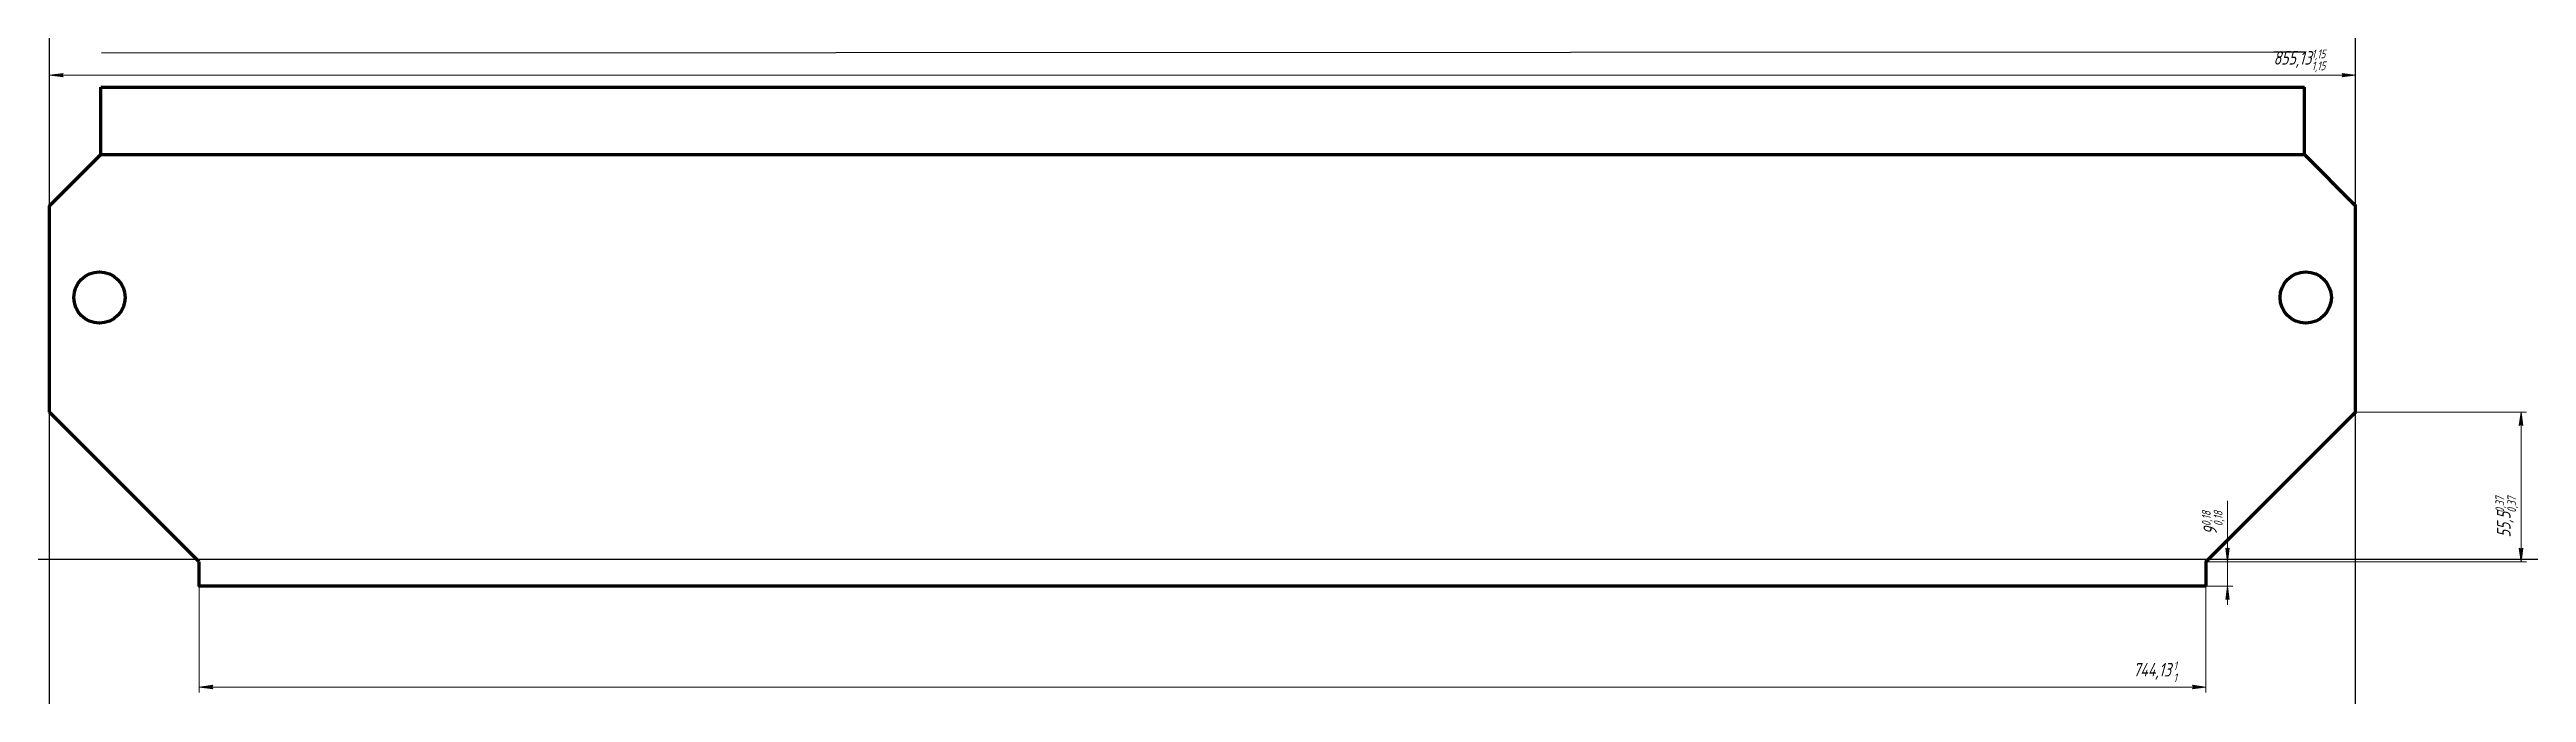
# Model space of a CAD drawing. Header units: millimetres. Extents: x -32 to 886, y -80 to 158.
import ezdxf

# ---------------------------------------------------------------- set-up
doc = ezdxf.new("R2010")
doc.units = ezdxf.units.MM
for name, pattern in [('K5LT32769', [0]), ('K5LT32770', [0]), ('K5LT32772', [0]), ('K5LT32773', [0]), ('K5LT32775', [0]), ('K5LT32778', [0]), ('K5LT_BASIC', [0]), ('K5LT_THIN', [0])]:
    doc.linetypes.add(name, pattern=pattern)
doc.layers.add('Системный слой', color=7, linetype='Continuous')
doc.styles.add('KDIMTEXTSTYLE', font='GOST_AU.SHX', dxfattribs={"width": 0.96, "oblique": 15, "height": 5})
doc.styles.add('KTEXTSTYLE', font='GOST_AU.SHX', dxfattribs={"width": 0.96, "height": 5})
doc.dimstyles.new('KDIMSTYLE (1.00)', dxfattribs={"dimtxt": 5, "dimasz": 1, "dimexe": 2, "dimexo": 0, "dimgap": 1, "dimtad": 1, "dimtxsty": 'KDIMTEXTSTYLE', "dimsah": 1, "dimcen": 0, "dimdle": 1, "dimadec": 0, "dimazin": 0, "dimtfac": 0.667, "dimtmove": 0, "dimatfit": 3, "dimfxl": 1, "dimtvp": 1, "dimtolj": 1, "dimtzin": 0, "dimarcsym": 0})

# ---------------------------------------------------------------- blocks, each defined once
blk = doc.blocks.new('U1')
blk.add_hatch(color=7).paths.add_polyline_path([(817.75, 148), (822.75, 148.66), (817.75, 149.32), (818.25, 148.66)])
at = {"color": 7, "linetype": 'K5LT32778', "lineweight": 18}
for p, q in [((818.25, 148.66), (817.75, 149.32)), ((817.75, 149.32), (822.75, 148.66)), ((822.75, 148.66), (817.75, 148)), ((817.75, 148), (818.25, 148.66)), ((822.75, 148.66), (821.75, 148.66))]:
    blk.add_line(p, q, dxfattribs=at)
at = {"color": 7, "linetype": 'K5LT_THIN', "lineweight": 18}
blk.add_line((822.75, 148.66), (820.75, 148.66), dxfattribs=at)
blk = doc.blocks.new('U2')
blk.add_hatch(color=7).paths.add_polyline_path([(-27.38, 149.32), (-32.38, 148.66), (-27.38, 148), (-27.88, 148.66)])
at = {"color": 7, "linetype": 'K5LT32778', "lineweight": 18}
for p, q in [((-32.38, 148.66), (-27.38, 149.32)), ((-27.38, 148), (-32.38, 148.66)), ((-32.38, 148.66), (-31.38, 148.66)), ((-27.38, 149.32), (-27.88, 148.66)), ((-27.88, 148.66), (-27.38, 148))]:
    blk.add_line(p, q, dxfattribs=at)
at = {"color": 7, "linetype": 'K5LT_THIN', "lineweight": 18}
blk.add_line((-32.38, 148.66), (-30.38, 148.66), dxfattribs=at)
blk = doc.blocks.new('D0')
at = {"color": 7, "linetype": 'K5LT_THIN', "lineweight": 18, "transparency": 16777216}
for p, q in [((-32.38, 100.25), (-32.38, 150.66)), ((822.75, 100.25), (822.75, 150.66))]:
    blk.add_line(p, q, dxfattribs=at)
at = {"transparency": 16777216}
blk.add_wipeout([(792.3, 149.66), (792.3, 158), (812.11, 158), (812.11, 149.66)], dxfattribs=at)
at = {"color": 7, "linetype": 'K5LT_THIN', "lineweight": 18, "transparency": 16777216}
blk.add_line((-32.38, 148.66), (822.75, 148.66), dxfattribs=at)
at = {"color": 7, "transparency": 16777216, "char_height": 2.5, "attachment_point": 1, "style": 'KTEXTSTYLE'}
for s, insert in [('\\H3.5;\\W0.965;\\Q15;\\Q15;\\W0.930;\\H5.00;855,13', (792.3, 157.58)), ('\\H3.5;\\W0.965;\\Q15;\\Q15;\\W0.930;\\H3.25;1,15', (806.49, 158.17)), ('\\H3.5;\\W0.965;\\Q15;\\Q15;\\W0.930;\\H3.25;1,15', (806.49, 153.75)), ('\\H3.5;\\W0.965;\\Q15;\\Q0;\\W0.930;\\H2.50; ', (811.64, 155.08))]:
    blk.add_mtext(s, dxfattribs=dict(at, insert=insert))
blk = doc.blocks.new('KDIMARROW_00')
at = {"layer": 'Системный слой', "color": 0, "linetype": 'K5LT_THIN', "lineweight": 18}
blk.add_line((0, 0), (-1, 0), dxfattribs=at)
blk = doc.blocks.new('U4')
blk.add_hatch(color=7).paths.add_polyline_path([(762.25, -78.87), (767.25, -78.21), (762.25, -77.56), (762.75, -78.21)])
at = {"color": 7, "linetype": 'K5LT32778', "lineweight": 18}
for p, q in [((762.75, -78.21), (762.25, -77.56)), ((762.25, -77.56), (767.25, -78.21)), ((767.25, -78.21), (762.25, -78.87)), ((762.25, -78.87), (762.75, -78.21)), ((767.25, -78.21), (766.25, -78.21))]:
    blk.add_line(p, q, dxfattribs=at)
at = {"color": 7, "linetype": 'K5LT_THIN', "lineweight": 18}
blk.add_line((767.25, -78.21), (765.25, -78.21), dxfattribs=at)
blk = doc.blocks.new('U5')
blk.add_hatch(color=7).paths.add_polyline_path([(28.12, -77.56), (23.12, -78.21), (28.12, -78.87), (27.62, -78.21)])
at = {"color": 7, "linetype": 'K5LT32778', "lineweight": 18}
for p, q in [((23.12, -78.21), (28.12, -77.56)), ((28.12, -78.87), (23.12, -78.21)), ((23.12, -78.21), (24.12, -78.21)), ((28.12, -77.56), (27.62, -78.21)), ((27.62, -78.21), (28.12, -78.87))]:
    blk.add_line(p, q, dxfattribs=at)
at = {"color": 7, "linetype": 'K5LT_THIN', "lineweight": 18}
blk.add_line((23.12, -78.21), (25.12, -78.21), dxfattribs=at)
blk = doc.blocks.new('D1')
at = {"color": 7, "linetype": 'K5LT_THIN', "lineweight": 18, "transparency": 16777216}
for p, q in [((23.12, -40.75), (23.12, -80.21)), ((767.25, -40.75), (767.25, -80.21))]:
    blk.add_line(p, q, dxfattribs=at)
at = {"transparency": 16777216}
blk.add_wipeout([(740.25, -77.21), (740.25, -68.88), (757.27, -68.88), (757.27, -77.21)], dxfattribs=at)
at = {"color": 7, "linetype": 'K5LT_THIN', "lineweight": 18, "transparency": 16777216}
blk.add_line((23.12, -78.21), (767.25, -78.21), dxfattribs=at)
at = {"color": 7, "transparency": 16777216, "char_height": 2.5, "attachment_point": 1, "style": 'KTEXTSTYLE'}
for s, insert in [('\\H3.5;\\W0.965;\\Q15;\\Q15;\\W0.930;\\H5.00;744,13', (740.25, -69.29)), ('\\H3.5;\\W0.965;\\Q15;\\Q15;\\W0.930;\\H3.25;1', (755.24, -68.7)), ('\\H3.5;\\W0.965;\\Q15;\\Q15;\\W0.930;\\H3.25;1', (755.24, -73.12)), ('\\H3.5;\\W0.965;\\Q15;\\Q0;\\W0.930;\\H2.50; ', (756.69, -71.79))]:
    blk.add_mtext(s, dxfattribs=dict(at, insert=insert))
blk = doc.blocks.new('U7')
blk.add_hatch(color=7).paths.add_polyline_path([(775.25, -45.25), (775.91, -45.75), (775.25, -40.75), (774.59, -45.75)])
at = {"color": 7, "linetype": 'K5LT32778', "lineweight": 18}
for p, q in [((775.25, -40.75), (774.59, -45.75)), ((774.59, -45.75), (775.25, -45.25)), ((775.25, -40.75), (775.25, -39.75)), ((775.91, -45.75), (775.25, -40.75)), ((775.25, -40.75), (775.25, -47.75)), ((775.25, -45.25), (775.91, -45.75))]:
    blk.add_line(p, q, dxfattribs=at)
at = {"color": 7, "linetype": 'K5LT_THIN', "lineweight": 18}
blk.add_line((775.25, -40.75), (775.25, -38.75), dxfattribs=at)
blk = doc.blocks.new('U8')
blk.add_hatch(color=7).paths.add_polyline_path([(775.25, -27.25), (774.59, -26.75), (775.25, -31.75), (775.91, -26.75)])
at = {"color": 7, "linetype": 'K5LT32778', "lineweight": 18}
for p, q in [((775.25, -27.25), (774.59, -26.75)), ((774.59, -26.75), (775.25, -31.75)), ((775.25, -31.75), (775.25, -24.75)), ((775.25, -31.75), (775.91, -26.75)), ((775.91, -26.75), (775.25, -27.25)), ((775.25, -31.75), (775.25, -32.75))]:
    blk.add_line(p, q, dxfattribs=at)
at = {"color": 7, "linetype": 'K5LT_THIN', "lineweight": 18}
blk.add_line((775.25, -31.75), (775.25, -33.75), dxfattribs=at)
blk = doc.blocks.new('D2')
at = {"color": 7, "linetype": 'K5LT_THIN', "lineweight": 18, "transparency": 16777216}
for p, q in [((767.25, -31.75), (777.25, -31.75)), ((775.25, -31.75), (775.25, -40.75)), ((767.25, -40.75), (777.25, -40.75))]:
    blk.add_line(p, q, dxfattribs=at)
at = {"transparency": 16777216}
blk.add_wipeout([(774.25, -21.75), (765.92, -21.75), (765.92, -11.57), (774.25, -11.57)], dxfattribs=at)
at = {"color": 7, "linetype": 'K5LT_THIN', "lineweight": 18, "transparency": 16777216}
blk.add_line((775.25, -31.75), (775.25, -9.15), dxfattribs=at)
at = {"color": 7, "transparency": 16777216, "char_height": 2.5, "attachment_point": 1, "rotation": 90, "style": 'KTEXTSTYLE'}
for s, insert in [('\\H3.5;\\W0.965;\\Q15;\\Q15;\\W0.930;\\H3.25;0,18', (765.74, -18.54)), ('\\H3.5;\\W0.965;\\Q15;\\Q15;\\W0.930;\\H5.00;9', (766.33, -21.75)), ('\\H3.5;\\W0.965;\\Q15;\\Q0;\\W0.930;\\H2.50; ', (768.83, -12.44)), ('\\H3.5;\\W0.965;\\Q15;\\Q15;\\W0.930;\\H3.25;0,18', (770.16, -18.54))]:
    blk.add_mtext(s, dxfattribs=dict(at, insert=insert))
blk = doc.blocks.new('U10')
blk.add_hatch(color=7).paths.add_polyline_path([(883.45, -26.75), (884.11, -31.75), (884.76, -26.75), (884.11, -27.25)])
at = {"color": 7, "linetype": 'K5LT32778', "lineweight": 18}
for p, q in [((884.11, -31.75), (883.45, -26.75)), ((883.45, -26.75), (884.11, -27.25)), ((884.11, -27.25), (884.76, -26.75)), ((884.76, -26.75), (884.11, -31.75)), ((884.11, -31.75), (884.11, -30.75))]:
    blk.add_line(p, q, dxfattribs=at)
at = {"color": 7, "linetype": 'K5LT_THIN', "lineweight": 18}
blk.add_line((884.11, -31.75), (884.11, -29.75), dxfattribs=at)
blk = doc.blocks.new('U11')
blk.add_hatch(color=7).paths.add_polyline_path([(884.76, 18.75), (884.11, 23.75), (883.45, 18.75), (884.11, 19.25)])
at = {"color": 7, "linetype": 'K5LT32778', "lineweight": 18}
for p, q in [((883.45, 18.75), (884.11, 23.75)), ((884.11, 19.25), (883.45, 18.75)), ((884.11, 23.75), (884.76, 18.75)), ((884.11, 23.75), (884.11, 22.75)), ((884.76, 18.75), (884.11, 19.25))]:
    blk.add_line(p, q, dxfattribs=at)
at = {"color": 7, "linetype": 'K5LT_THIN', "lineweight": 18}
blk.add_line((884.11, 23.75), (884.11, 21.75), dxfattribs=at)
blk = doc.blocks.new('D3')
at = {"color": 7, "linetype": 'K5LT_THIN', "lineweight": 18, "transparency": 16777216}
for p, q in [((822.75, 23.75), (886.11, 23.75)), ((767.25, -31.75), (886.11, -31.75))]:
    blk.add_line(p, q, dxfattribs=at)
at = {"transparency": 16777216}
blk.add_wipeout([(883.11, -22.74), (874.77, -22.74), (874.77, -6.43), (883.11, -6.43)], dxfattribs=at)
at = {"color": 7, "linetype": 'K5LT_THIN', "lineweight": 18, "transparency": 16777216}
blk.add_line((884.11, 23.75), (884.11, -31.75), dxfattribs=at)
at = {"color": 7, "transparency": 16777216, "char_height": 2.5, "attachment_point": 1, "rotation": 90, "style": 'KTEXTSTYLE'}
for s, insert in [('\\H3.5;\\W0.965;\\Q15;\\Q15;\\W0.930;\\H3.25;0,37', (874.6, -13.57)), ('\\H3.5;\\W0.965;\\Q15;\\Q0;\\W0.930;\\H2.50; ', (877.69, -7.04)), ('\\H3.5;\\W0.965;\\Q15;\\Q15;\\W0.930;\\H3.25;0,37', (879.01, -13.57)), ('\\H3.5;\\W0.965;\\Q15;\\Q15;\\W0.930;\\H5.00;55,5', (875.19, -22.74))]:
    blk.add_mtext(s, dxfattribs=dict(at, insert=insert))
blk = doc.blocks.new('U0')
for name in ['U2', 'U1']:
    blk.add_blockref(name, (0, 0))
at = {"color": 7}
dim = blk.add_linear_dim(base=(-32.383, 148.661), p1=(822.748, 100.254), p2=(-32.383, 100.254), text='\\H2.5;\\W0.925;\\Q0;\\H2.5;\\W0.925;\\Q0;\\Q15;\\W0.891;\\H5.00;855,13\\A1;{\\H2.5;\\W0.925;\\Q0;\\Q0;\\W0.887;\\H1.67;\\S1,15^ 1,15;\\Q15;\\H2.50;\\Q15;\\H3.25; \\Q15;\\H2.50;}', dimstyle='KDIMSTYLE (1.00)', override={"dimexo": 0, "dimblk1": 'KDIMARROW_00', "dimblk2": 'KDIMARROW_00', "dimse1": 0, "dimse2": 0, "dimclrt": 7, "dimtolj": 1}, dxfattribs=at)
dim.commit()
dim.dimension.update_dxf_attribs({"geometry": 'D0', "text_midpoint": (802.617, 148.661), "dimtype": 160})
blk = doc.blocks.new('U3')
for name in ['U5', 'U4']:
    blk.add_blockref(name, (0, 0))
at = {"color": 7}
dim = blk.add_linear_dim(base=(23.117, -78.213), p1=(767.248, -40.746), p2=(23.117, -40.746), text='\\H2.5;\\W0.925;\\Q0;\\H2.5;\\W0.925;\\Q0;\\Q15;\\W0.891;\\H5.00;744,13\\A1;{\\H2.5;\\W0.925;\\Q0;\\Q0;\\W0.887;\\H1.67;\\S1^ 1;\\Q15;\\H2.50;\\Q15;\\H3.25; \\Q15;\\H2.50;}', dimstyle='KDIMSTYLE (1.00)', override={"dimexo": 0, "dimblk1": 'KDIMARROW_00', "dimblk2": 'KDIMARROW_00', "dimse1": 0, "dimse2": 0, "dimclrt": 7, "dimtolj": 1}, dxfattribs=at)
dim.commit()
dim.dimension.update_dxf_attribs({"geometry": 'D1', "text_midpoint": (749.117, -78.213), "dimtype": 160})
blk = doc.blocks.new('U6')
for name in ['U8', 'U7']:
    blk.add_blockref(name, (0, 0))
at = {"color": 7}
dim = blk.add_linear_dim(base=(775.253, -31.746), p1=(767.248, -40.746), p2=(767.248, -31.746), angle=90, text='\\H2.5;\\W0.925;\\Q0;\\H2.5;\\W0.925;\\Q0;\\Q15;\\W0.891;\\H5.00;9\\A1;{\\H2.5;\\W0.925;\\Q0;\\Q0;\\W0.887;\\H1.67;\\S0,18^ 0,18;\\Q15;\\H2.50;\\Q15;\\H3.25; \\Q15;\\H2.50;}', dimstyle='KDIMSTYLE (1.00)', override={"dimexo": 0, "dimblk1": 'KDIMARROW_00', "dimblk2": 'KDIMARROW_00', "dimse1": 0, "dimse2": 0, "dimclrt": 7, "dimtolj": 1}, dxfattribs=at)
dim.commit()
dim.dimension.update_dxf_attribs({"geometry": 'D2', "text_midpoint": (775.253, -16.446), "dimtype": 160})
blk = doc.blocks.new('U9')
for name in ['U11', 'U10']:
    blk.add_blockref(name, (0, 0))
at = {"color": 7}
dim = blk.add_linear_dim(base=(884.107, 23.754), p1=(767.248, -31.746), p2=(822.748, 23.754), angle=90, text='\\H2.5;\\W0.925;\\Q0;\\H2.5;\\W0.925;\\Q0;\\Q15;\\W0.891;\\H5.00;55,5\\A1;{\\H2.5;\\W0.925;\\Q0;\\Q0;\\W0.887;\\H1.67;\\S0,37^ 0,37;\\Q15;\\H2.50;\\Q15;\\H3.25; \\Q15;\\H2.50;}', dimstyle='KDIMSTYLE (1.00)', override={"dimexo": 0, "dimblk1": 'KDIMARROW_00', "dimblk2": 'KDIMARROW_00', "dimse1": 0, "dimse2": 0, "dimclrt": 7, "dimtolj": 1}, dxfattribs=at)
dim.commit()
dim.dimension.update_dxf_attribs({"geometry": 'D3', "text_midpoint": (884.107, -14.246), "dimtype": 160})

msp = doc.modelspace()

# ---------------------------------------------------------------- linework, layer by layer
at = {"color": 232, "true_color": 0xc52b79}
for p, direction in [((-32.38, 62), (0, 1)), ((822.75, 73.7), (0, 1)), ((438.92, -30.75), (1, 0))]:
    msp.add_xline(p, direction, dxfattribs=at)
at = {"color": 1, "linetype": 'K5LT32772', "lineweight": 60, "true_color": 0xff0000}
for points in [[(-32.38, 23.75), (-32.38, 100.25), (-13.38, 119.25), (23.12, 119.25)], [(23.12, -31.75), (-32.38, 23.75)]]:
    msp.add_lwpolyline(points, dxfattribs=at)
at = {"color": 5, "linetype": 'K5LT32769', "lineweight": 60, "true_color": 0x0000ff}
for points in [[(23.12, 119.25), (803.75, 119.25)], [(767.25, -40.75), (23.12, -40.75), (23.12, -31.75)]]:
    msp.add_lwpolyline(points, dxfattribs=at)
at = {"color": 174, "linetype": 'K5LT32775', "lineweight": 60, "true_color": 0x00009b}
for points in [[(822.75, 23.75), (822.75, 100.25), (803.75, 119.25)], [(822.75, 23.75), (767.25, -31.75), (767.25, -40.75)]]:
    msp.add_lwpolyline(points, dxfattribs=at)
at = {"color": 1, "linetype": 'K5LT32773', "lineweight": 60, "true_color": 0xff0000}
msp.add_circle((-13.88, 66.25), 9.5, dxfattribs=at)
at = {"color": 174, "linetype": 'K5LT32770', "lineweight": 60, "true_color": 0x00009b}
msp.add_circle((804.25, 66.25), 9.5, dxfattribs=at)
at = {"layer": 'Системный слой', "color": 150, "linetype": 'K5LT_BASIC', "lineweight": 60, "true_color": 0x0080ff}
msp.add_line((-13.38, 144.25), (803.75, 144.25), dxfattribs=at)
at = {"layer": 'Системный слой', "color": 1, "linetype": 'K5LT_BASIC', "lineweight": 60}
msp.add_line((-13.38, 119.25), (-13.38, 144.25), dxfattribs=at)
at = {"layer": 'Системный слой', "color": 144, "linetype": 'K5LT_BASIC', "lineweight": 60, "true_color": 0x00809b}
msp.add_line((803.75, 119.25), (803.75, 144.25), dxfattribs=at)

# ---------------------------------------------------------------- next in the draw order: block references
for name in ['U0', 'U3']:
    msp.add_blockref(name, (0, 0))

# ---------------------------------------------------------------- next in the draw order: linework, layer by layer
at = {"color": 5}
msp.add_line((-13.11, 156.91), (803.93, 157.38), dxfattribs=at)

# ---------------------------------------------------------------- next in the draw order: block references
msp.add_blockref('U6', (0, 0))

# ---------------------------------------------------------------- next in the draw order: block references
msp.add_blockref('U9', (0, 0))

doc.saveas('drawing.dxf')
